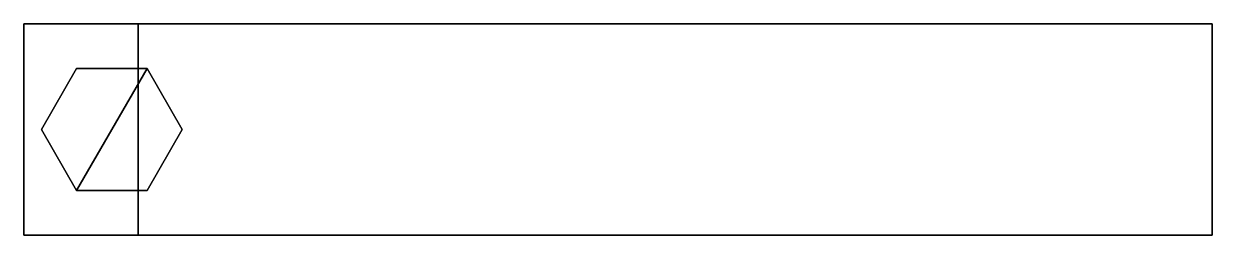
# Model space of a CAD drawing. Extents: x -1.35 to 0, y -0.12 to 0.12.
import ezdxf

# ---------------------------------------------------------------- set-up
doc = ezdxf.new("R2010")
doc.units = 0
doc.layers.add('SUPPORT1', color=5, linetype='CONTINUOUS')

msp = doc.modelspace()

# ---------------------------------------------------------------- linework, layer by layer
at = {"layer": 'SUPPORT1'}
for points in [[(-1.22, 0.12, 1.38), (-1.35, 0.12, 0.7), (-1.35, -0.12, 0.7), (-1.22, -0.12, 1.38)], [(0, 0.12, 1.38), (0, 0.12, 0.7), (-1.35, 0.12, 0.7), (-1.22, 0.12, 1.38)], [(-1.35, -0.12, 0.7), (-1.35, 0.12, 0.7), (0, 0.12, 0.7), (0, -0.12, 0.7)], [(0, -0.12, 1.38), (0, 0.12, 1.38), (-1.22, 0.12, 1.38), (-1.22, -0.12, 1.38)], [(-1.29, 0.0693, 0.47), (-1.33, 0, 0.47), (-1.33, 0, 0.7), (-1.29, 0.0693, 0.7)], [(-1.21, 0.0693, 0.47), (-1.29, -0.0693, 0.47), (-1.33, 0, 0.47), (-1.29, 0.0693, 0.47)], [(-1.21, 0.0693, 0.47), (-1.29, 0.0693, 0.47), (-1.29, 0.0693, 0.7), (-1.21, 0.0693, 0.7)], [(-1.17, 0, 0.47), (-1.21, -0.0693, 0.47), (-1.29, -0.0693, 0.47), (-1.21, 0.0693, 0.47)], [(-1.17, 0, 0.47), (-1.21, 0.0693, 0.47), (-1.21, 0.0693, 0.7), (-1.17, 0, 0.7)], [(-1.33, 0, 0.47), (-1.29, -0.0693, 0.47), (-1.29, -0.0693, 0.7), (-1.33, 0, 0.7)], [(-1.21, -0.0693, 0.47), (-1.17, 0, 0.47), (-1.17, 0, 0.7), (-1.21, -0.0693, 0.7)], [(-1.29, -0.0693, 0.47), (-1.21, -0.0693, 0.47), (-1.21, -0.0693, 0.7), (-1.29, -0.0693, 0.7)], [(-1.22, -0.12, 1.38), (-1.35, -0.12, 0.7), (0, -0.12, 0.7), (0, -0.12, 1.38)]]:
    msp.add_3dface(points, dxfattribs=at)

doc.saveas('drawing.dxf')
